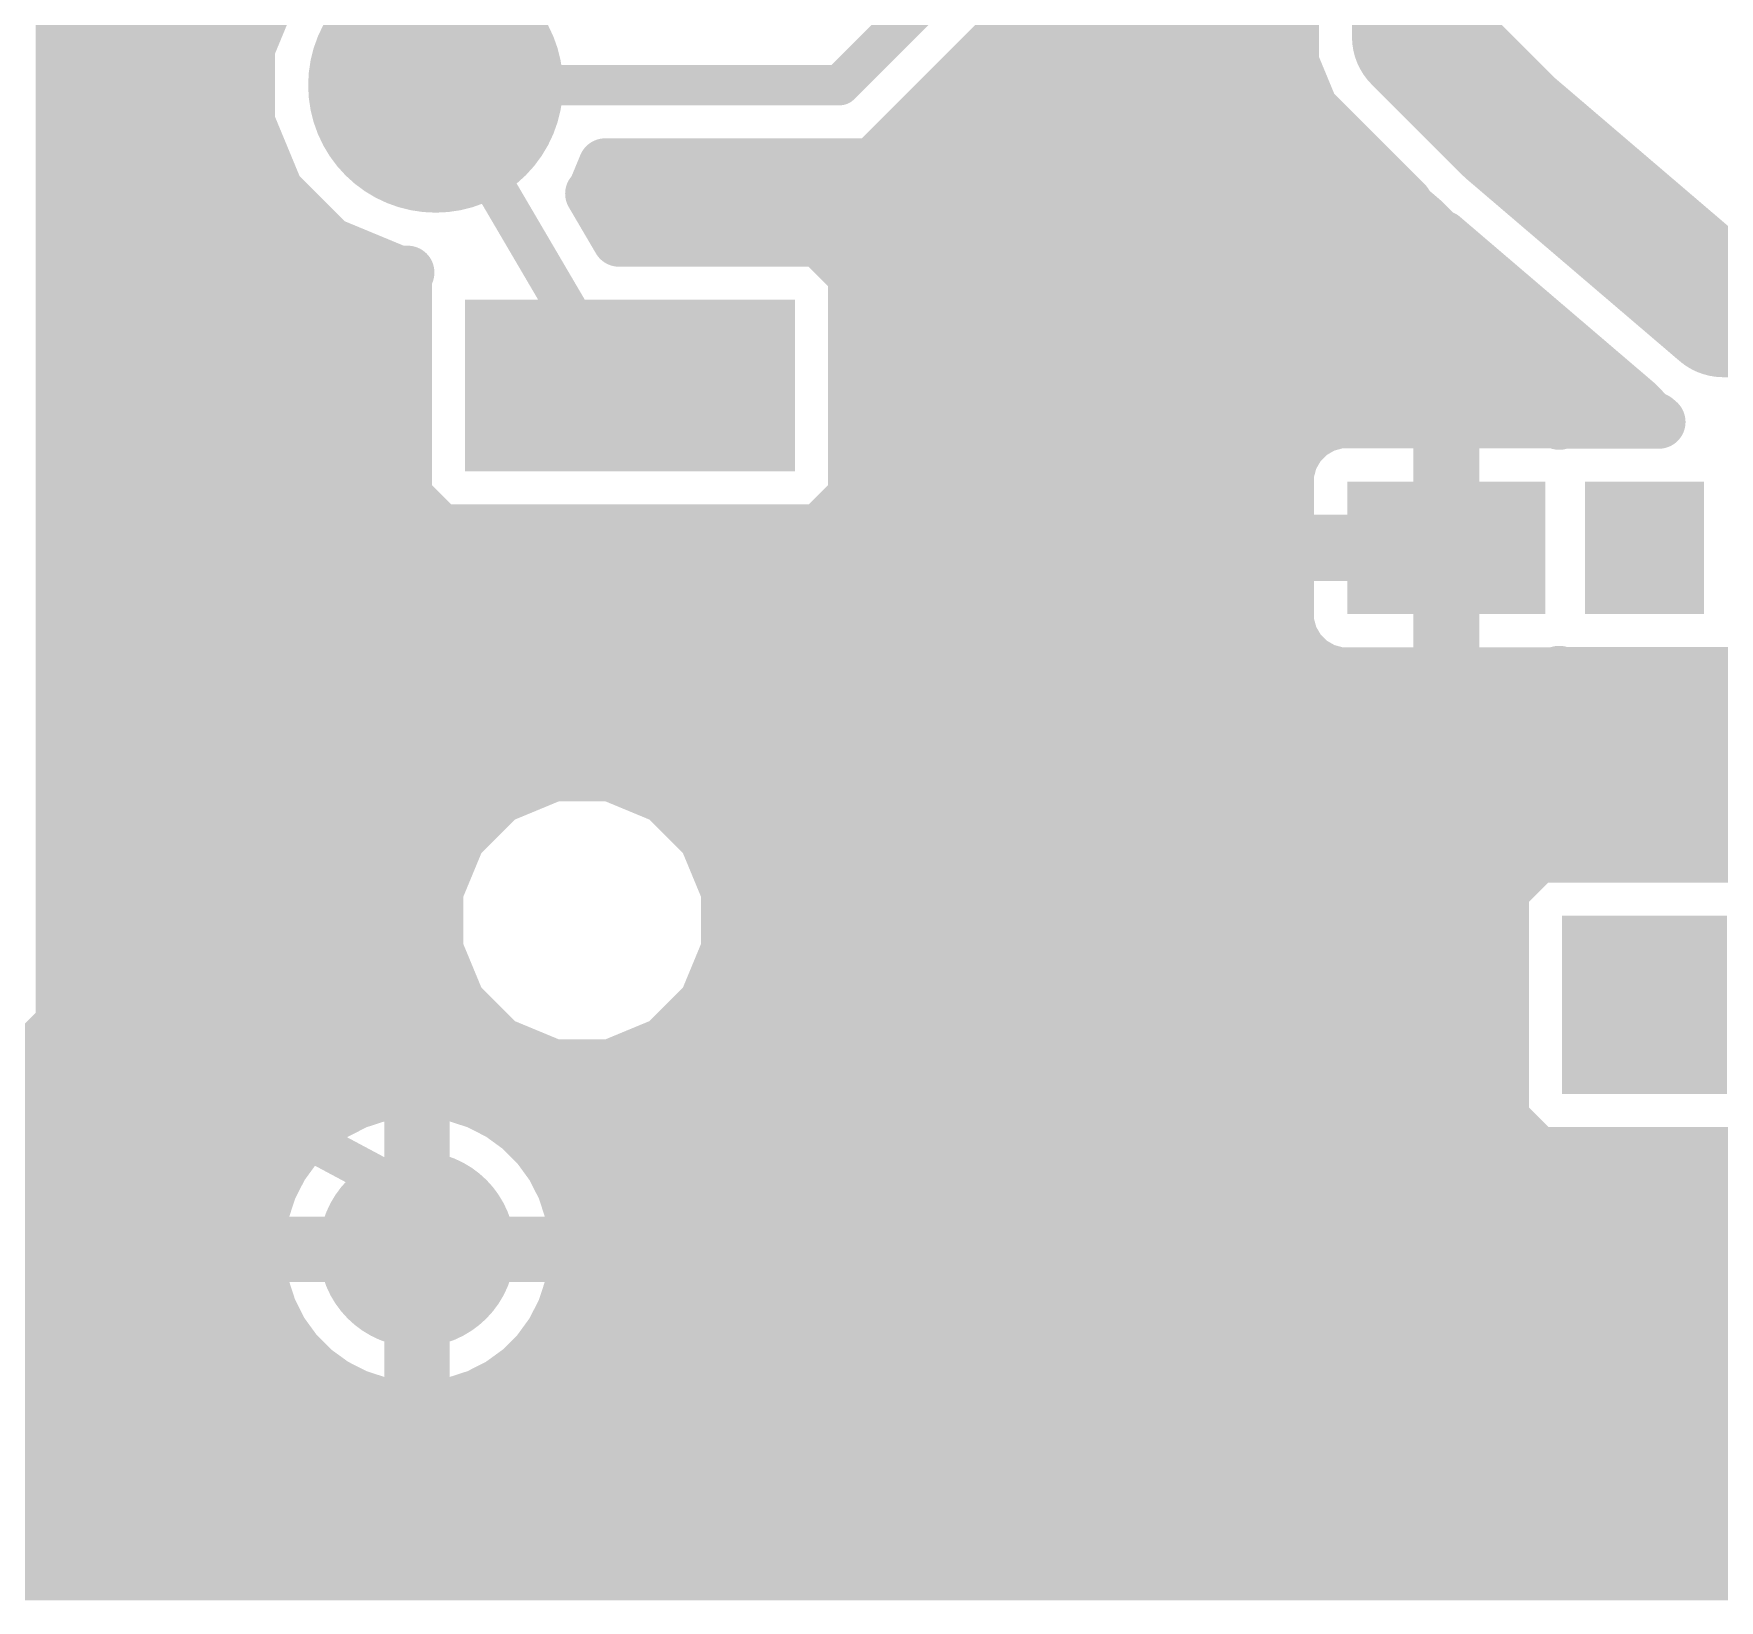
# Model space of a CAD drawing. Extents: x -40.6 to 40.6, y -25.6 to 25.6.
# Drawn here: x -33.72 to -20.96, y -25.57 to -13.71 of the extents above; entities that cross this region are included whole.
import ezdxf

# ---------------------------------------------------------------- set-up
doc = ezdxf.new("R2010")
doc.units = 0
for name, color, linetype in [('1', 22, 'CONTINUOUS'), ('17', 82, 'CONTINUOUS'), ('18', 82, 'CONTINUOUS')]:
    doc.layers.add(name, color=color, linetype=linetype)

# ---------------------------------------------------------------- blocks, each defined once
blk = doc.blocks.new('RECT')
blk.add_solid([(-0.5, -0.5), (0.5, -0.5), (-0.5, 0.5), (0.5, 0.5)])
blk = doc.blocks.new('ROUNDP')
at = {"const_width": 0.5}
blk.add_lwpolyline([(0, -0.25, 1), (0, 0.25, 1), (0, -0.25)], format="xyb", dxfattribs=at)
blk = doc.blocks.new('ROUNDV')
at = {"const_width": 0.5}
blk.add_lwpolyline([(0, -0.25, 1), (0, 0.25, 1), (0, -0.25)], format="xyb", dxfattribs=at)

msp = doc.modelspace()

# ---------------------------------------------------------------- linework, layer by layer
at = {"layer": '1'}
for points, const_width in [([(-33.5066, -21.2058), (-33.5066, 8.5122)], 0.4064), ([(-23.2316, -11.7094), (-23.2316, -13.732)], 1.016), ([(-24.1928, -11.5182), (-24.1928, -13.9232)], 0.4064), ([(-25.2316, -11.7094), (-27.6192, -14.097)], 0.3048), ([(-32.6246, -18.3864), (-32.6246, -12.9)], 0.3048), ([(-27.0136, -14.3478), (-25.5283, -12.8626)], 0.4064), ([(-31.8827, -13.2935), (-32.0986, -13.8149)], 0.4064), ([(-23.2316, -13.732), (-22.8633, -14.1003)], 1.016), ([(-33.5066, -13.8176), (-32.0986, -13.8176)], 0.4064), ([(-32.0986, -13.8149), (-32.0986, -14.3791)], 0.4064), ([(-26.4834, -13.8176), (-24.1928, -13.8176)], 0.4064), ([(-22.8633, -14.1003), (-22.5458, -14.4178)], 1.016), ([(-24.1928, -13.9232), (-24.0465, -14.2765)], 0.4064), ([(-20.928, -15.8), (-22.5458, -14.4178)], 1.016), ([(-33.5066, -14.224), (-32.0986, -14.224)], 0.4064), ([(-30.6802, -14.097), (-29.5402, -16.0394)], 0.3048), ([(-27.6192, -14.097), (-30.6802, -14.097)], 0.3048), ([(-26.8898, -14.224), (-24.0682, -14.224)], 0.4064), ([(-27.3684, -14.7026), (-27.0136, -14.3478)], 0.4064), ([(-24.0465, -14.2765), (-23.7761, -14.5469)], 0.4064), ([(-32.0986, -14.3791), (-31.8827, -14.9005)], 0.4064), ([(-23.7761, -14.5469), (-23.7761, -14.5469)], 0.4064), ([(-23.7761, -14.5469), (-23.6782, -14.6448)], 0.4064), ([(-33.5066, -14.6304), (-31.9945, -14.6304)], 0.4064), ([(-29.4777, -14.9005), (-29.3958, -14.7026)], 0.4064), ([(-29.3958, -14.7026), (-27.3684, -14.7026)], 0.4064), ([(-27.2962, -14.6304), (-23.6925, -14.6304)], 0.4064), ([(-23.6782, -14.6448), (-23.6782, -14.6448)], 0.4064), ([(-23.6782, -14.6448), (-23.3332, -14.9898)], 0.4064), ([(-31.8827, -14.9005), (-31.4837, -15.2995)], 0.4064), ([(-29.4958, -14.9186), (-29.4777, -14.9005)], 0.4064), ([(-29.2904, -15.2686), (-29.4958, -14.9186)], 0.4064), ([(-23.3332, -14.9898), (-23.3155, -15.0244)], 0.4064), ([(-33.5066, -15.0368), (-31.7463, -15.0368)], 0.4064), ([(-29.4264, -15.0368), (-23.301, -15.0368)], 0.4064), ([(-23.3155, -15.0244), (-23.1988, -15.1241)], 0.4064), ([(-23.1988, -15.1241), (-23.0903, -15.2327)], 0.4064), ([(-23.0903, -15.2327), (-23.0544, -15.2475)], 0.4064), ([(-23.0544, -15.2475), (-21.5851, -16.5028)], 0.4064), ([(-31.4837, -15.2995), (-30.9623, -15.5154)], 0.4064), ([(-27.7701, -15.2686), (-29.2904, -15.2686)], 0.4064), ([(-27.5046, -15.5341), (-27.7701, -15.2686)], 0.4064), ([(-33.5066, -15.4432), (-31.1366, -15.4432)], 0.4064), ([(-30.9623, -15.5154), (-30.8923, -15.5154)], 0.4064), ([(-30.8923, -15.5154), (-30.911, -15.5341)], 0.4064), ([(-27.5955, -15.4432), (-22.8254, -15.4432)], 0.4064), ([(-12, -15.9), (-20.928, -15.8)], 1.016), ([(-30.911, -15.5341), (-30.911, -17.2095)], 0.4064), ([(-27.5046, -17.2095), (-27.5046, -15.5341)], 0.4064), ([(-33.5066, -15.8496), (-30.911, -15.8496)], 0.4064), ([(-27.5046, -15.8496), (-22.3497, -15.8496)], 0.4064), ([(-29.5402, -16.0394), (-29.2078, -16.3718)], 0.3048), ([(-33.5066, -16.256), (-30.911, -16.256)], 0.4064), ([(-27.5046, -16.256), (-21.874, -16.256)], 0.4064), ([(-29.148, -16.3718), (-29.0576, -16.2814)], 0.3048), ([(-29.0576, -16.2814), (-29.0068, -16.2814)], 0.3048), ([(-28.956, -16.3576), (-29.0576, -16.4592)], 0.3048), ([(-29.0068, -16.2814), (-28.829, -16.4592)], 0.3048), ([(-29.2078, -16.3718), (-29.148, -16.3718)], 0.3048), ([(-29.1204, -16.4592), (-29.2078, -16.3718)], 0.3048), ([(-29.0576, -16.4592), (-29.1204, -16.4592)], 0.3048), ([(-28.829, -16.4592), (-29.0576, -16.4592)], 0.3048), ([(-21.5851, -16.5028), (-21.4816, -16.6087)], 0.4064), ([(-33.5066, -16.6624), (-30.911, -16.6624)], 0.4064), ([(-27.5046, -16.6624), (-23.9075, -16.6624)], 0.4064), ([(-23.8344, -16.6428), (-23.9507, -16.674)], 0.4064), ([(-23.071, -16.6428), (-23.8344, -16.6428)], 0.4064), ([(-23.071, -17.5532), (-23.071, -16.6428)], 0.4064), ([(-23.071, -16.6624), (-22.9774, -16.6624)], 0.4064), ([(-22.214, -16.6428), (-22.9774, -16.6428)], 0.4064), ([(-22.9774, -16.6428), (-22.9774, -17.5532)], 0.4064), ([(-22.1698, -16.6547), (-22.214, -16.6428)], 0.4064), ([(-22.1619, -16.6468), (-22.1698, -16.6547)], 0.4064), ([(-21.4166, -16.6468), (-22.1619, -16.6468)], 0.4064), ([(-21.4816, -16.6087), (-21.4408, -16.6262)], 0.4064), ([(-21.4408, -16.6262), (-21.4166, -16.6468)], 0.4064), ([(-24.0549, -16.7341), (-24.1401, -16.8193)], 0.4064), ([(-23.9507, -16.674), (-24.0549, -16.7341)], 0.4064), ([(-24.2002, -16.9235), (-24.2314, -17.0398)], 0.4064), ([(-24.1401, -16.8193), (-24.2002, -16.9235)], 0.4064), ([(-24.2314, -17.0398), (-24.2314, -17.5532)], 0.4064), ([(-33.5066, -17.0688), (-30.911, -17.0688)], 0.4064), ([(-27.5046, -17.0688), (-24.2314, -17.0688)], 0.4064), ([(-23.071, -17.0688), (-22.9774, -17.0688)], 0.4064), ([(-30.911, -17.2095), (-30.6455, -17.475)], 0.4064), ([(-27.7701, -17.475), (-27.5046, -17.2095)], 0.4064), ([(-33.5066, -17.4752), (-24.2314, -17.4752)], 0.4064), ([(-30.6455, -17.475), (-27.7701, -17.475)], 0.4064), ([(-24.2314, -17.5532), (-23.071, -17.5532)], 0.4064), ([(-23.071, -17.4752), (-22.9774, -17.4752)], 0.4064), ([(-22.9774, -17.5532), (-23.071, -17.5532)], 0.4064), ([(-23.071, -17.5532), (-23.071, -17.6468)], 0.4064), ([(-23.071, -17.6468), (-24.2314, -17.6468)], 0.4064), ([(-24.2314, -17.6468), (-24.2314, -18.1602)], 0.4064), ([(-23.071, -18.5572), (-23.071, -17.6468)], 0.4064), ([(-23.071, -17.6468), (-22.9774, -17.6468)], 0.4064), ([(-22.9774, -17.6468), (-22.9774, -18.5572)], 0.4064), ([(-33.5066, -17.8816), (-24.2314, -17.8816)], 0.4064), ([(-23.071, -17.8816), (-22.9774, -17.8816)], 0.4064), ([(-24.2314, -18.1602), (-24.2002, -18.2765)], 0.4064), ([(-33.5066, -18.288), (-24.1936, -18.288)], 0.4064), ([(-24.2002, -18.2765), (-24.1401, -18.3807)], 0.4064), ([(-23.071, -18.288), (-22.9774, -18.288)], 0.4064), ([(-32.3246, -21.7154), (-32.6246, -18.3864)], 0.3048), ([(-24.1401, -18.3807), (-24.0549, -18.4658)], 0.4064), ([(-24.0549, -18.4658), (-23.9507, -18.526)], 0.4064), ([(-23.9507, -18.526), (-23.8344, -18.5572)], 0.4064), ([(-23.8344, -18.5572), (-23.071, -18.5572)], 0.4064), ([(-22.9774, -18.5572), (-22.214, -18.5572)], 0.4064), ([(-22.214, -18.5572), (-22.1698, -18.5453)], 0.4064), ([(-22.1698, -18.5453), (-22.1619, -18.5532)], 0.4064), ([(-22.1619, -18.5532), (-13.0865, -18.5532)], 0.4064), ([(-33.5066, -18.6944), (-12.2685, -18.6944)], 0.4064), ([(-33.5066, -19.1008), (-12.1631, -19.1008)], 0.4064), ([(-29.7897, -19.3176), (-30.1952, -19.4856)], 0.4064), ([(-29.3509, -19.3176), (-29.7897, -19.3176)], 0.4064), ([(-28.9454, -19.4856), (-29.3509, -19.3176)], 0.4064), ([(-33.5066, -19.5072), (-30.2169, -19.5072)], 0.4064), ([(-30.1952, -19.4856), (-30.5055, -19.7959)], 0.4064), ([(-28.6351, -19.7959), (-28.9454, -19.4856)], 0.4064), ([(-28.9237, -19.5072), (-12.0578, -19.5072)], 0.4064), ([(-30.5055, -19.7959), (-30.6735, -20.2014)], 0.4064), ([(-28.4671, -20.2014), (-28.6351, -19.7959)], 0.4064), ([(-33.5066, -19.9136), (-30.5543, -19.9136)], 0.4064), ([(-28.5863, -19.9136), (-11.9524, -19.9136)], 0.4064), ([(-22.3369, -19.9318), (-22.6024, -20.1973)], 0.4064), ([(-20.7115, -19.9318), (-22.3369, -19.9318)], 0.4064), ([(-30.6735, -20.2014), (-30.6735, -20.6402)], 0.4064), ([(-28.4671, -20.6402), (-28.4671, -20.2014)], 0.4064), ([(-22.6024, -20.1973), (-22.6024, -21.9227)], 0.4064), ([(-33.5066, -20.32), (-30.6735, -20.32)], 0.4064), ([(-28.4671, -20.32), (-22.6024, -20.32)], 0.4064), ([(-33.5066, -20.7264), (-30.6378, -20.7264)], 0.4064), ([(-30.6735, -20.6402), (-30.5055, -21.0457)], 0.4064), ([(-28.6351, -21.0457), (-28.4671, -20.6402)], 0.4064), ([(-28.5028, -20.7264), (-22.6024, -20.7264)], 0.4064), ([(-33.5066, -21.1328), (-30.4185, -21.1328)], 0.4064), ([(-30.5055, -21.0457), (-30.1952, -21.356)], 0.4064), ([(-28.9454, -21.356), (-28.6351, -21.0457)], 0.4064), ([(-28.7221, -21.1328), (-22.6024, -21.1328)], 0.4064), ([(-33.8614, -21.5606), (-33.5066, -21.2058)], 0.4064), ([(-30.1952, -21.356), (-29.7897, -21.524)], 0.4064), ([(-29.3509, -21.524), (-28.9454, -21.356)], 0.4064), ([(-34.4207, -22.1199), (-33.8614, -21.5606)], 0.4064), ([(-33.8614, -21.5606), (-33.8614, -21.5606)], 0.4064), ([(-33.84, -21.5392), (-22.6024, -21.5392)], 0.4064), ([(-29.7897, -21.524), (-29.3509, -21.524)], 0.4064), ([(-30.8208, -22.5192), (-32.3246, -21.7154)], 0.3048), ([(-31.1017, -21.7406), (-31.2813, -21.799)], 0.4064), ([(-30.9152, -21.7111), (-31.1017, -21.7406)], 0.4064), ([(-30.8651, -21.7111), (-30.9152, -21.7111)], 0.4064), ([(-30.8651, -22.8665), (-30.8651, -21.7111)], 0.4064), ([(-30.7765, -21.7111), (-30.7765, -22.8665)], 0.4064), ([(-30.7264, -21.7111), (-30.7765, -21.7111)], 0.4064), ([(-30.5399, -21.7406), (-30.7264, -21.7111)], 0.4064), ([(-30.3603, -21.799), (-30.5399, -21.7406)], 0.4064), ([(-31.4496, -21.8847), (-31.6024, -21.9957)], 0.4064), ([(-31.2813, -21.799), (-31.4496, -21.8847)], 0.4064), ([(-30.192, -21.8847), (-30.3603, -21.799)], 0.4064), ([(-30.0392, -21.9957), (-30.192, -21.8847)], 0.4064), ([(-34.2464, -21.9456), (-31.5334, -21.9456)], 0.4064), ([(-31.6024, -21.9957), (-31.7359, -22.1292)], 0.4064), ([(-30.8651, -21.9456), (-30.7765, -21.9456)], 0.4064), ([(-30.1082, -21.9456), (-22.5795, -21.9456)], 0.4064), ([(-29.9057, -22.1292), (-30.0392, -21.9957)], 0.4064), ([(-22.6024, -21.9227), (-22.3369, -22.1882)], 0.4064), ([(-31.7359, -22.1292), (-31.8469, -22.282)], 0.4064), ([(-29.7947, -22.282), (-29.9057, -22.1292)], 0.4064), ([(-31.8469, -22.282), (-31.9326, -22.4503)], 0.4064), ([(-29.709, -22.4503), (-29.7947, -22.282)], 0.4064), ([(-22.3369, -22.1882), (-20.7115, -22.1882)], 0.4064), ([(-34.258, -22.352), (-31.8825, -22.352)], 0.4064), ([(-30.8651, -22.352), (-30.7765, -22.352)], 0.4064), ([(-29.7591, -22.352), (-11.3202, -22.352)], 0.4064), ([(-31.9326, -22.4503), (-31.991, -22.6299)], 0.4064), ([(-29.6506, -22.6299), (-29.709, -22.4503)], 0.4064), ([(-31.991, -22.6299), (-32.0205, -22.8164)], 0.4064), ([(-30.8208, -22.9108), (-30.8208, -22.5192)], 0.3048), ([(-29.6211, -22.8164), (-29.6506, -22.6299)], 0.4064), ([(-34.1251, -22.7584), (-32.0113, -22.7584)], 0.4064), ([(-30.8651, -22.7584), (-30.7765, -22.7584)], 0.4064), ([(-29.6303, -22.7584), (-11.2149, -22.7584)], 0.4064), ([(-32.0205, -22.8164), (-32.0205, -22.8665)], 0.4064), ([(-32.0205, -22.8665), (-30.8651, -22.8665)], 0.4064), ([(-30.7765, -22.8665), (-30.8651, -22.8665)], 0.4064), ([(-30.8651, -22.8665), (-30.8651, -22.9551)], 0.4064), ([(-30.7765, -22.9551), (-30.7765, -22.8665)], 0.4064), ([(-30.7765, -22.8665), (-29.6211, -22.8665)], 0.4064), ([(-29.6211, -22.8665), (-29.6211, -22.8164)], 0.4064), ([(-30.8651, -22.9551), (-32.0205, -22.9551)], 0.4064), ([(-32.0205, -22.9551), (-32.0205, -23.0052)], 0.4064), ([(-32.0205, -23.0052), (-31.991, -23.1917)], 0.4064), ([(-30.8651, -24.1105), (-30.8651, -22.9551)], 0.4064), ([(-30.8651, -22.9551), (-30.7765, -22.9551)], 0.4064), ([(-30.7765, -22.9551), (-30.7765, -24.1105)], 0.4064), ([(-29.6211, -22.9551), (-30.7765, -22.9551)], 0.4064), ([(-29.6506, -23.1917), (-29.6211, -23.0052)], 0.4064), ([(-29.6211, -23.0052), (-29.6211, -22.9551)], 0.4064), ([(-34.1318, -23.1648), (-31.9952, -23.1648)], 0.4064), ([(-30.8651, -23.1648), (-30.7765, -23.1648)], 0.4064), ([(-29.6464, -23.1648), (-11.1095, -23.1648)], 0.4064), ([(-31.991, -23.1917), (-31.9326, -23.3713)], 0.4064), ([(-29.709, -23.3713), (-29.6506, -23.1917)], 0.4064), ([(-31.9326, -23.3713), (-31.8469, -23.5396)], 0.4064), ([(-29.7947, -23.5396), (-29.709, -23.3713)], 0.4064), ([(-31.8469, -23.5396), (-31.7359, -23.6924)], 0.4064), ([(-29.9057, -23.6924), (-29.7947, -23.5396)], 0.4064), ([(-34.3001, -23.5712), (-31.8239, -23.5712)], 0.4064), ([(-31.7359, -23.6924), (-31.6024, -23.8259)], 0.4064), ([(-30.8651, -23.5712), (-30.7765, -23.5712)], 0.4064), ([(-30.0392, -23.8259), (-29.9057, -23.6924)], 0.4064), ([(-29.8177, -23.5712), (-11.0041, -23.5712)], 0.4064), ([(-31.6024, -23.8259), (-31.4496, -23.9369)], 0.4064), ([(-31.4496, -23.9369), (-31.2813, -24.0226)], 0.4064), ([(-30.3603, -24.0226), (-30.192, -23.9369)], 0.4064), ([(-30.192, -23.9369), (-30.0392, -23.8259)], 0.4064), ([(-34.7718, -23.9776), (-31.3696, -23.9776)], 0.4064), ([(-31.2813, -24.0226), (-31.1017, -24.081)], 0.4064), ([(-30.8651, -23.9776), (-30.7765, -23.9776)], 0.4064), ([(-30.5399, -24.081), (-30.3603, -24.0226)], 0.4064), ([(-30.272, -23.9776), (-10.8988, -23.9776)], 0.4064), ([(-31.1017, -24.081), (-30.9152, -24.1105)], 0.4064), ([(-30.9152, -24.1105), (-30.8651, -24.1105)], 0.4064), ([(-30.7765, -24.1105), (-30.7264, -24.1105)], 0.4064), ([(-30.7264, -24.1105), (-30.5399, -24.081)], 0.4064), ([(-39.4788, -24.384), (-10.7934, -24.384)], 0.4064), ([(-39.126, -24.7904), (-10.4689, -24.7904)], 0.4064), ([(-38.8985, -25.1968), (38.9094, -25.1968)], 0.4064), ([(38.5318, -25.3659), (-38.3311, -25.3659)], 0.4064)]:
    msp.add_lwpolyline(points, dxfattribs=dict(at, const_width=const_width))
for points, const_width in [([(-23.052, -13.5524, 1), (-23.4112, -13.9116)], 0.508), ([(-23.4856, -13.732, 1), (-22.9776, -13.732)], 0.508), ([(-33.5066, -13.716, 1), (-33.5066, -13.9192)], 0.2032), ([(-31.997, -13.8149, 1), (-32.2002, -13.8149)], 0.2032), ([(-32.0986, -13.9192, 1), (-32.0986, -13.716)], 0.2032), ([(-26.4834, -13.716, 1), (-26.4834, -13.9192)], 0.2032), ([(-24.1928, -13.9192, 1), (-24.1928, -13.716)], 0.2032), ([(-22.6837, -13.9207, 1), (-23.0429, -14.2799)], 0.508), ([(-32.1925, -13.776, 1), (-32.0047, -13.8537)], 0.2032), ([(-24.0989, -13.8843, 1), (-24.2867, -13.9621)], 0.2032), ([(-23.0429, -14.2799, 1), (-22.6837, -13.9207)], 0.508), ([(-24.2944, -13.9232, 1), (-24.0912, -13.9232)], 0.2032), ([(-22.3808, -14.2247, 1), (-22.7108, -14.6109)], 0.508), ([(-33.5066, -14.1224, 1), (-33.5066, -14.3256)], 0.2032), ([(-32.0986, -14.3256, 1), (-32.0986, -14.1224)], 0.2032), ([(-30.6145, -14.0584, 1), (-30.7459, -14.1356)], 0.1524), ([(-30.6802, -14.0208, 1), (-30.6802, -14.1732)], 0.1524), ([(-27.6731, -14.0431, 1), (-27.5653, -14.1509)], 0.1524), ([(-27.6192, -14.1732, 1), (-27.6192, -14.0208)], 0.1524), ([(-26.8898, -14.1224, 1), (-26.8898, -14.3256)], 0.2032), ([(-24.0682, -14.3256, 1), (-24.0682, -14.1224)], 0.2032), ([(-22.7254, -14.5974, 1), (-22.3662, -14.2382)], 0.508), ([(-26.9418, -14.4197, 1), (-27.0854, -14.276)], 0.2032), ([(-23.9746, -14.2046, 1), (-24.1183, -14.3483)], 0.2032), ([(-24.1403, -14.3154, 1), (-23.9526, -14.2376)], 0.2032), ([(-32.0047, -14.3403, 1), (-32.1925, -14.418)], 0.2032), ([(-32.2002, -14.3791, 1), (-31.997, -14.3791)], 0.2032), ([(-27.0854, -14.276, 1), (-26.9418, -14.4197)], 0.2032), ([(-23.7042, -14.475, 1), (-23.8479, -14.6187)], 0.2032), ([(-23.7761, -14.4453, 1), (-23.7761, -14.6485)], 0.2032), ([(-23.8479, -14.6187, 1), (-23.7042, -14.475)], 0.2032), ([(-23.7761, -14.6485, 1), (-23.7761, -14.4453)], 0.2032), ([(-33.5066, -14.5288, 1), (-33.5066, -14.732)], 0.2032), ([(-31.9945, -14.732, 1), (-31.9945, -14.5288)], 0.2032), ([(-29.3958, -14.601, 1), (-29.3958, -14.8042)], 0.2032), ([(-29.3019, -14.7415, 1), (-29.4896, -14.6637)], 0.2032), ([(-27.4402, -14.6308, 1), (-27.2965, -14.7744)], 0.2032), ([(-27.2962, -14.5288, 1), (-27.2962, -14.732)], 0.2032), ([(-27.3684, -14.8042, 1), (-27.3684, -14.601)], 0.2032), ([(-23.6063, -14.5729, 1), (-23.75, -14.7166)], 0.2032), ([(-23.5766, -14.6448, 1), (-23.7798, -14.6448)], 0.2032), ([(-23.7798, -14.6448, 1), (-23.5766, -14.6448)], 0.2032), ([(-23.75, -14.7166, 1), (-23.6063, -14.5729)], 0.2032), ([(-23.6925, -14.732, 1), (-23.6925, -14.5288)], 0.2032), ([(-31.8108, -14.8286, 1), (-31.9545, -14.9723)], 0.2032), ([(-31.9765, -14.9393, 1), (-31.7888, -14.8616)], 0.2032), ([(-29.4082, -14.8671, 1), (-29.5835, -14.97)], 0.2032), ([(-29.5677, -14.8467, 1), (-29.424, -14.9904)], 0.2032), ([(-29.5716, -14.8616, 1), (-29.3839, -14.9393)], 0.2032), ([(-29.4059, -14.9723, 1), (-29.5496, -14.8286)], 0.2032), ([(-23.2426, -14.9437, 1), (-23.4237, -15.0359)], 0.2032), ([(-33.5066, -14.9352, 1), (-33.5066, -15.1384)], 0.2032), ([(-31.7463, -15.1384, 1), (-31.7463, -14.9352)], 0.2032), ([(-29.4264, -14.9352, 1), (-29.4264, -15.1384)], 0.2032), ([(-23.2495, -14.9472, 1), (-23.3815, -15.1016)], 0.2032), ([(-23.4061, -15.0705, 1), (-23.225, -14.9783)], 0.2032), ([(-23.405, -15.0616, 1), (-23.2613, -14.9179)], 0.2032), ([(-23.301, -15.1384, 1), (-23.301, -14.9352)], 0.2032), ([(-23.127, -15.0523, 1), (-23.2707, -15.196)], 0.2032), ([(-23.2648, -15.2014, 1), (-23.1328, -15.0469)], 0.2032), ([(-23.0514, -15.1388, 1), (-23.1292, -15.3265)], 0.2032), ([(-23.1621, -15.3045, 1), (-23.0184, -15.1608)], 0.2032), ([(-22.9884, -15.1703, 1), (-23.1204, -15.3248)], 0.2032), ([(-23.0932, -15.3414, 1), (-23.0155, -15.1537)], 0.2032), ([(-31.4448, -15.2056, 1), (-31.5225, -15.3933)], 0.2032), ([(-31.5555, -15.3713, 1), (-31.4118, -15.2276)], 0.2032), ([(-29.2904, -15.167, 1), (-29.2904, -15.3702)], 0.2032), ([(-29.378, -15.32, 1), (-29.2028, -15.2172)], 0.2032), ([(-27.6982, -15.1968, 1), (-27.8419, -15.3404)], 0.2032), ([(-27.7701, -15.3702, 1), (-27.7701, -15.167)], 0.2032), ([(-33.5066, -15.3416, 1), (-33.5066, -15.5448)], 0.2032), ([(-31.1366, -15.5448, 1), (-31.1366, -15.3416)], 0.2032), ([(-30.9623, -15.4138, 1), (-30.9623, -15.617)], 0.2032), ([(-30.8205, -15.5872, 1), (-30.9641, -15.4435)], 0.2032), ([(-30.8923, -15.617, 1), (-30.8923, -15.4138)], 0.2032), ([(-27.5955, -15.3416, 1), (-27.5955, -15.5448)], 0.2032), ([(-22.8254, -15.5448, 1), (-22.8254, -15.3416)], 0.2032), ([(-20.9252, -15.546, 1), (-20.9308, -16.054)], 0.508), ([(-30.8094, -15.5341, 1), (-31.0126, -15.5341)], 0.2032), ([(-30.9828, -15.4622, 1), (-30.8392, -15.6059)], 0.2032), ([(-31.0012, -15.6093, 1), (-30.9235, -15.4215)], 0.2032), ([(-27.403, -15.5341, 1), (-27.6062, -15.5341)], 0.2032), ([(-27.5764, -15.6059, 1), (-27.4328, -15.4622)], 0.2032), ([(-21.093, -15.9931, 1), (-20.763, -15.6069)], 0.508), ([(-33.5066, -15.748, 1), (-33.5066, -15.9512)], 0.2032), ([(-30.911, -15.9512, 1), (-30.911, -15.748)], 0.2032), ([(-27.5046, -15.748, 1), (-27.5046, -15.9512)], 0.2032), ([(-22.3497, -15.9512, 1), (-22.3497, -15.748)], 0.2032), ([(-29.4863, -15.9855, 1), (-29.5941, -16.0933)], 0.1524), ([(-29.6059, -16.078, 1), (-29.4745, -16.0008)], 0.1524), ([(-33.5066, -16.1544, 1), (-33.5066, -16.3576)], 0.2032), ([(-30.911, -16.3576, 1), (-30.911, -16.1544)], 0.2032), ([(-27.5046, -16.1544, 1), (-27.5046, -16.3576)], 0.2032), ([(-21.874, -16.3576, 1), (-21.874, -16.1544)], 0.2032), ([(-29.0576, -16.2052, 1), (-29.0576, -16.3576)], 0.1524), ([(-29.0037, -16.3353, 1), (-29.1115, -16.2275)], 0.1524), ([(-28.9529, -16.2275, 1), (-29.0607, -16.3353)], 0.1524), ([(-28.9021, -16.4115, 1), (-29.0099, -16.3037)], 0.1524), ([(-29.0068, -16.3576, 1), (-29.0068, -16.2052)], 0.1524), ([(-29.2078, -16.2956, 1), (-29.2078, -16.448)], 0.1524), ([(-29.1539, -16.3179, 1), (-29.2617, -16.4257)], 0.1524), ([(-29.2617, -16.4257, 1), (-29.1539, -16.3179)], 0.1524), ([(-29.2019, -16.3179, 1), (-29.0941, -16.4257)], 0.1524), ([(-29.1204, -16.383, 1), (-29.1204, -16.5354)], 0.1524), ([(-29.1743, -16.5131, 1), (-29.0665, -16.4053)], 0.1524), ([(-29.148, -16.448, 1), (-29.148, -16.2956)], 0.1524), ([(-29.0576, -16.383, 1), (-29.0576, -16.5354)], 0.1524), ([(-29.1115, -16.4053, 1), (-29.0037, -16.5131)], 0.1524), ([(-29.0576, -16.5354, 1), (-29.0576, -16.383)], 0.1524), ([(-28.8829, -16.5131, 1), (-28.7751, -16.4053)], 0.1524), ([(-28.829, -16.5354, 1), (-28.829, -16.383)], 0.1524), ([(-21.5125, -16.4318, 1), (-21.6578, -16.5739)], 0.2032), ([(-21.6511, -16.5801, 1), (-21.5191, -16.4256)], 0.2032), ([(-33.5066, -16.5608, 1), (-33.5066, -16.764)], 0.2032), ([(-30.911, -16.764, 1), (-30.911, -16.5608)], 0.2032), ([(-27.5046, -16.5608, 1), (-27.5046, -16.764)], 0.2032), ([(-23.8344, -16.5412, 1), (-23.8344, -16.7444)], 0.2032), ([(-23.9075, -16.764, 1), (-23.9075, -16.5608)], 0.2032), ([(-23.8081, -16.7409, 1), (-23.8607, -16.5447)], 0.2032), ([(-22.9694, -16.6428, 1), (-23.1726, -16.6428)], 0.2032), ([(-23.071, -16.5608, 1), (-23.071, -16.764)], 0.2032), ([(-22.9774, -16.5412, 1), (-22.9774, -16.7444)], 0.2032), ([(-22.8758, -16.6428, 1), (-23.079, -16.6428)], 0.2032), ([(-23.071, -16.7444, 1), (-23.071, -16.5412)], 0.2032), ([(-22.9774, -16.764, 1), (-22.9774, -16.5608)], 0.2032), ([(-22.1877, -16.5447, 1), (-22.2403, -16.7409)], 0.2032), ([(-22.1619, -16.5452, 1), (-22.1619, -16.7484)], 0.2032), ([(-22.0901, -16.7186, 1), (-22.2338, -16.575)], 0.2032), ([(-22.214, -16.7444, 1), (-22.214, -16.5412)], 0.2032), ([(-22.1961, -16.7528, 1), (-22.1435, -16.5565)], 0.2032), ([(-21.4416, -16.5153, 1), (-21.5215, -16.7021)], 0.2032), ([(-21.5542, -16.6797, 1), (-21.4089, -16.5377)], 0.2032), ([(-21.3747, -16.5489, 1), (-21.5068, -16.7034)], 0.2032), ([(-21.4826, -16.724, 1), (-21.3506, -16.5696)], 0.2032), ([(-21.4807, -16.7196, 1), (-21.4008, -16.5327)], 0.2032), ([(-21.4166, -16.7484, 1), (-21.4166, -16.5452)], 0.2032), ([(-24.1057, -16.6462, 1), (-24.0041, -16.8221)], 0.2032), ([(-23.9831, -16.806, 1), (-24.1268, -16.6623)], 0.2032), ([(-23.977, -16.5758, 1), (-23.9244, -16.7721)], 0.2032), ([(-23.8999, -16.7619, 1), (-24.0015, -16.586)], 0.2032), ([(-22.2416, -16.5828, 1), (-22.0979, -16.7265)], 0.2032), ([(-24.1021, -16.9498, 1), (-24.2984, -16.8972)], 0.2032), ([(-24.2119, -16.7474, 1), (-24.0682, -16.8911)], 0.2032), ([(-24.0521, -16.8701, 1), (-24.228, -16.7685)], 0.2032), ([(-24.1298, -17.0398, 1), (-24.333, -17.0398)], 0.2032), ([(-24.2882, -16.8727, 1), (-24.1123, -16.9743)], 0.2032), ([(-33.5066, -16.9672, 1), (-33.5066, -17.1704)], 0.2032), ([(-30.911, -17.1704, 1), (-30.911, -16.9672)], 0.2032), ([(-27.5046, -16.9672, 1), (-27.5046, -17.1704)], 0.2032), ([(-24.3295, -17.0135, 1), (-24.1333, -17.0661)], 0.2032), ([(-24.2314, -17.1704, 1), (-24.2314, -16.9672)], 0.2032), ([(-23.071, -16.9672, 1), (-23.071, -17.1704)], 0.2032), ([(-22.9774, -17.1704, 1), (-22.9774, -16.9672)], 0.2032), ([(-30.8392, -17.1377, 1), (-30.9828, -17.2814)], 0.2032), ([(-27.4328, -17.2814, 1), (-27.5764, -17.1377)], 0.2032), ([(-31.0126, -17.2095, 1), (-30.8094, -17.2095)], 0.2032), ([(-27.6062, -17.2095, 1), (-27.403, -17.2095)], 0.2032), ([(-33.5066, -17.3736, 1), (-33.5066, -17.5768)], 0.2032), ([(-30.6455, -17.3734, 1), (-30.6455, -17.5766)], 0.2032), ([(-30.7174, -17.5468, 1), (-30.5737, -17.4032)], 0.2032), ([(-27.8419, -17.4032, 1), (-27.6982, -17.5468)], 0.2032), ([(-27.7701, -17.5766, 1), (-27.7701, -17.3734)], 0.2032), ([(-24.2314, -17.4516, 1), (-24.2314, -17.6548)], 0.2032), ([(-24.2314, -17.5768, 1), (-24.2314, -17.3736)], 0.2032), ([(-23.071, -17.3736, 1), (-23.071, -17.5768)], 0.2032), ([(-23.071, -17.4516, 1), (-23.071, -17.6548)], 0.2032), ([(-22.9694, -17.5532, 1), (-23.1726, -17.5532)], 0.2032), ([(-23.071, -17.6548, 1), (-23.071, -17.4516)], 0.2032), ([(-22.9774, -17.5768, 1), (-22.9774, -17.3736)], 0.2032), ([(-22.9774, -17.6548, 1), (-22.9774, -17.4516)], 0.2032), ([(-24.2314, -17.5452, 1), (-24.2314, -17.7484)], 0.2032), ([(-24.1298, -17.6468, 1), (-24.333, -17.6468)], 0.2032), ([(-24.333, -17.5532, 1), (-24.1298, -17.5532)], 0.2032), ([(-22.9694, -17.6468, 1), (-23.1726, -17.6468)], 0.2032), ([(-23.071, -17.5452, 1), (-23.071, -17.7484)], 0.2032), ([(-23.1726, -17.5532, 1), (-22.9694, -17.5532)], 0.2032), ([(-22.8758, -17.6468, 1), (-23.079, -17.6468)], 0.2032), ([(-23.079, -17.5532, 1), (-22.8758, -17.5532)], 0.2032), ([(-23.071, -17.7484, 1), (-23.071, -17.5452)], 0.2032), ([(-22.9774, -17.7484, 1), (-22.9774, -17.5452)], 0.2032), ([(-23.1726, -17.6468, 1), (-22.9694, -17.6468)], 0.2032), ([(-33.5066, -17.78, 1), (-33.5066, -17.9832)], 0.2032), ([(-24.2314, -17.9832, 1), (-24.2314, -17.78)], 0.2032), ([(-23.071, -17.78, 1), (-23.071, -17.9832)], 0.2032), ([(-22.9774, -17.9832, 1), (-22.9774, -17.78)], 0.2032), ([(-24.1333, -18.1339, 1), (-24.3295, -18.1865)], 0.2032), ([(-33.5066, -18.1864, 1), (-33.5066, -18.3896)], 0.2032), ([(-24.333, -18.1602, 1), (-24.1298, -18.1602)], 0.2032), ([(-24.1123, -18.2257, 1), (-24.2882, -18.3273)], 0.2032), ([(-24.1936, -18.3896, 1), (-24.1936, -18.1864)], 0.2032), ([(-23.071, -18.1864, 1), (-23.071, -18.3896)], 0.2032), ([(-22.9774, -18.3896, 1), (-22.9774, -18.1864)], 0.2032), ([(-32.5487, -18.3796, 1), (-32.7005, -18.3932)], 0.1524), ([(-24.2984, -18.3028, 1), (-24.1021, -18.2502)], 0.2032), ([(-24.0682, -18.3089, 1), (-24.2119, -18.4526)], 0.2032), ([(-24.228, -18.4315, 1), (-24.0521, -18.3299)], 0.2032), ([(-32.7008, -18.3864, 1), (-32.5484, -18.3864)], 0.1524), ([(-24.0041, -18.3779, 1), (-24.1057, -18.5538)], 0.2032), ([(-24.1268, -18.5377, 1), (-23.9831, -18.394)], 0.2032), ([(-23.9244, -18.4279, 1), (-23.977, -18.6242)], 0.2032), ([(-24.0015, -18.614, 1), (-23.8999, -18.4381)], 0.2032), ([(-23.8344, -18.4556, 1), (-23.8344, -18.6588)], 0.2032), ([(-23.8607, -18.6553, 1), (-23.8081, -18.4591)], 0.2032), ([(-22.9774, -18.4556, 1), (-22.9774, -18.6588)], 0.2032), ([(-23.071, -18.6588, 1), (-23.071, -18.4556)], 0.2032), ([(-22.2403, -18.4591, 1), (-22.1877, -18.6553)], 0.2032), ([(-22.0979, -18.4735, 1), (-22.2416, -18.6172)], 0.2032), ([(-22.1619, -18.4516, 1), (-22.1619, -18.6548)], 0.2032), ([(-22.2338, -18.625, 1), (-22.0901, -18.4814)], 0.2032), ([(-22.214, -18.6588, 1), (-22.214, -18.4556)], 0.2032), ([(-22.1435, -18.6435, 1), (-22.1961, -18.4472)], 0.2032), ([(-33.5066, -18.5928, 1), (-33.5066, -18.796)], 0.2032), ([(-23.1726, -18.5572, 1), (-22.9694, -18.5572)], 0.2032), ([(-23.079, -18.5572, 1), (-22.8758, -18.5572)], 0.2032), ([(-33.5066, -18.9992, 1), (-33.5066, -19.2024)], 0.2032), ([(-29.7897, -19.216, 1), (-29.7897, -19.4192)], 0.2032), ([(-29.7509, -19.4115, 1), (-29.8286, -19.2237)], 0.2032), ([(-29.312, -19.2237, 1), (-29.3897, -19.4115)], 0.2032), ([(-29.3509, -19.4192, 1), (-29.3509, -19.216)], 0.2032), ([(-33.5066, -19.4056, 1), (-33.5066, -19.6088)], 0.2032), ([(-30.2341, -19.3917, 1), (-30.1563, -19.5794)], 0.2032), ([(-30.1234, -19.5574, 1), (-30.2671, -19.4137)], 0.2032), ([(-30.2169, -19.6088, 1), (-30.2169, -19.4056)], 0.2032), ([(-28.8735, -19.4137, 1), (-29.0172, -19.5574)], 0.2032), ([(-28.9237, -19.4056, 1), (-28.9237, -19.6088)], 0.2032), ([(-28.9843, -19.5794, 1), (-28.9065, -19.3917)], 0.2032), ([(-30.5774, -19.724, 1), (-30.4337, -19.8677)], 0.2032), ([(-30.4117, -19.8348, 1), (-30.5994, -19.757)], 0.2032), ([(-28.5412, -19.757, 1), (-28.7289, -19.8348)], 0.2032), ([(-28.7069, -19.8677, 1), (-28.5632, -19.724)], 0.2032), ([(-33.5066, -19.812, 1), (-33.5066, -20.0152)], 0.2032), ([(-30.5543, -20.0152, 1), (-30.5543, -19.812)], 0.2032), ([(-28.5863, -19.812, 1), (-28.5863, -20.0152)], 0.2032), ([(-22.3369, -19.8302, 1), (-22.3369, -20.0334)], 0.2032), ([(-22.2651, -20.0036, 1), (-22.4088, -19.86)], 0.2032), ([(-30.5719, -20.2014, 1), (-30.7751, -20.2014)], 0.2032), ([(-28.3655, -20.2014, 1), (-28.5687, -20.2014)], 0.2032), ([(-22.5008, -20.1973, 1), (-22.704, -20.1973)], 0.2032), ([(-22.6742, -20.1254, 1), (-22.5306, -20.2691)], 0.2032), ([(-33.5066, -20.2184, 1), (-33.5066, -20.4216)], 0.2032), ([(-30.7674, -20.1625, 1), (-30.5796, -20.2402)], 0.2032), ([(-30.6735, -20.4216, 1), (-30.6735, -20.2184)], 0.2032), ([(-28.4671, -20.2184, 1), (-28.4671, -20.4216)], 0.2032), ([(-28.561, -20.2402, 1), (-28.3732, -20.1625)], 0.2032), ([(-22.6024, -20.4216, 1), (-22.6024, -20.2184)], 0.2032), ([(-33.5066, -20.6248, 1), (-33.5066, -20.828)], 0.2032), ([(-30.5796, -20.6014, 1), (-30.7674, -20.6791)], 0.2032), ([(-30.7751, -20.6402, 1), (-30.5719, -20.6402)], 0.2032), ([(-30.6378, -20.828, 1), (-30.6378, -20.6248)], 0.2032), ([(-28.5028, -20.6248, 1), (-28.5028, -20.828)], 0.2032), ([(-28.5687, -20.6402, 1), (-28.3655, -20.6402)], 0.2032), ([(-28.3732, -20.6791, 1), (-28.561, -20.6014)], 0.2032), ([(-22.6024, -20.828, 1), (-22.6024, -20.6248)], 0.2032), ([(-33.5066, -21.0312, 1), (-33.5066, -21.2344)], 0.2032), ([(-30.4337, -20.9739, 1), (-30.5774, -21.1176)], 0.2032), ([(-30.5994, -21.0846, 1), (-30.4117, -21.0068)], 0.2032), ([(-30.4185, -21.2344, 1), (-30.4185, -21.0312)], 0.2032), ([(-28.7221, -21.0312, 1), (-28.7221, -21.2344)], 0.2032), ([(-28.7289, -21.0068, 1), (-28.5412, -21.0846)], 0.2032), ([(-28.5632, -21.1176, 1), (-28.7069, -20.9739)], 0.2032), ([(-22.6024, -21.2344, 1), (-22.6024, -21.0312)], 0.2032), ([(-33.4348, -21.2777, 1), (-33.5784, -21.134)], 0.2032), ([(-33.6082, -21.2058, 1), (-33.405, -21.2058)], 0.2032), ([(-30.1563, -21.2622, 1), (-30.2341, -21.4499)], 0.2032), ([(-30.2671, -21.4279, 1), (-30.1234, -21.2842)], 0.2032), ([(-29.0172, -21.2842, 1), (-28.8735, -21.4279)], 0.2032), ([(-28.9065, -21.4499, 1), (-28.9843, -21.2622)], 0.2032), ([(-33.9332, -21.4888, 1), (-33.7895, -21.6324)], 0.2032), ([(-33.7895, -21.6324, 1), (-33.9332, -21.4888)], 0.2032), ([(-33.8614, -21.6622, 1), (-33.8614, -21.459)], 0.2032), ([(-29.7897, -21.4224, 1), (-29.7897, -21.6256)], 0.2032), ([(-29.8286, -21.6179, 1), (-29.7509, -21.4301)], 0.2032), ([(-29.3897, -21.4301, 1), (-29.312, -21.6179)], 0.2032), ([(-29.3509, -21.6256, 1), (-29.3509, -21.4224)], 0.2032), ([(-22.6024, -21.6408, 1), (-22.6024, -21.4376)], 0.2032), ([(-32.2887, -21.6482, 1), (-32.3605, -21.7826)], 0.1524), ([(-31.1176, -21.6403, 1), (-31.0858, -21.841)], 0.2032), ([(-31.0703, -21.8373, 1), (-31.1331, -21.644)], 0.2032), ([(-30.9152, -21.6095, 1), (-30.9152, -21.8127)], 0.2032), ([(-30.7635, -21.7111, 1), (-30.9667, -21.7111)], 0.2032), ([(-30.8993, -21.8114, 1), (-30.9311, -21.6108)], 0.2032), ([(-30.6749, -21.7111, 1), (-30.8781, -21.7111)], 0.2032), ([(-30.7765, -21.6095, 1), (-30.7765, -21.8127)], 0.2032), ([(-30.8651, -21.8127, 1), (-30.8651, -21.6095)], 0.2032), ([(-30.7105, -21.6108, 1), (-30.7423, -21.8114)], 0.2032), ([(-30.7264, -21.8127, 1), (-30.7264, -21.6095)], 0.2032), ([(-30.5085, -21.644, 1), (-30.5713, -21.8373)], 0.2032), ([(-30.5558, -21.841, 1), (-30.524, -21.6403)], 0.2032), ([(-32.4005, -21.7222, 1), (-32.2487, -21.7086)], 0.1524), ([(-31.4957, -21.7942, 1), (-31.4035, -21.9753)], 0.2032), ([(-31.3899, -21.9669, 1), (-31.5093, -21.8025)], 0.2032), ([(-31.3127, -21.7024, 1), (-31.2499, -21.8956)], 0.2032), ([(-31.2352, -21.8895, 1), (-31.3275, -21.7085)], 0.2032), ([(-30.3141, -21.7085, 1), (-30.4064, -21.8895)], 0.2032), ([(-30.3917, -21.8956, 1), (-30.3289, -21.7024)], 0.2032), ([(-30.1323, -21.8025, 1), (-30.2517, -21.9669)], 0.2032), ([(-30.2381, -21.9753, 1), (-30.1459, -21.7942)], 0.2032), ([(-31.6621, -21.9135, 1), (-31.5426, -22.0779)], 0.2032), ([(-31.5305, -22.0676, 1), (-31.6742, -21.9239)], 0.2032), ([(-31.5334, -22.0472, 1), (-31.5334, -21.844)], 0.2032), ([(-30.8651, -21.844, 1), (-30.8651, -22.0472)], 0.2032), ([(-30.7765, -22.0472, 1), (-30.7765, -21.844)], 0.2032), ([(-30.1082, -21.844, 1), (-30.1082, -22.0472)], 0.2032), ([(-29.9674, -21.9239, 1), (-30.1111, -22.0676)], 0.2032), ([(-30.099, -22.0779, 1), (-29.9795, -21.9135)], 0.2032), ([(-22.5306, -21.8509, 1), (-22.6742, -21.9946)], 0.2032), ([(-22.704, -21.9227, 1), (-22.5008, -21.9227)], 0.2032), ([(-22.5795, -22.0472, 1), (-22.5795, -21.844)], 0.2032), ([(-31.8077, -22.0574, 1), (-31.664, -22.2011)], 0.2032), ([(-31.6537, -22.189, 1), (-31.8181, -22.0695)], 0.2032), ([(-29.8235, -22.0695, 1), (-29.9879, -22.189)], 0.2032), ([(-29.9776, -22.2011, 1), (-29.8339, -22.0574)], 0.2032), ([(-31.7563, -22.3281, 1), (-31.9374, -22.2359)], 0.2032), ([(-29.7042, -22.2359, 1), (-29.8853, -22.3281)], 0.2032), ([(-22.3369, -22.0866, 1), (-22.3369, -22.2898)], 0.2032), ([(-22.4088, -22.26, 1), (-22.2651, -22.1164)], 0.2032), ([(-31.9291, -22.2223, 1), (-31.7647, -22.3417)], 0.2032), ([(-31.8825, -22.4536, 1), (-31.8825, -22.2504)], 0.2032), ([(-30.8651, -22.2504, 1), (-30.8651, -22.4536)], 0.2032), ([(-30.7765, -22.4536, 1), (-30.7765, -22.2504)], 0.2032), ([(-29.8769, -22.3417, 1), (-29.7125, -22.2223)], 0.2032), ([(-29.7591, -22.2504, 1), (-29.7591, -22.4536)], 0.2032), ([(-32.0231, -22.4041, 1), (-31.8421, -22.4964)], 0.2032), ([(-31.836, -22.4817, 1), (-32.0292, -22.4189)], 0.2032), ([(-29.6124, -22.4189, 1), (-29.8056, -22.4817)], 0.2032), ([(-29.7995, -22.4964, 1), (-29.6185, -22.4041)], 0.2032), ([(-31.8906, -22.6458, 1), (-32.0913, -22.614)], 0.2032), ([(-30.7446, -22.5192, 1), (-30.897, -22.5192)], 0.1524), ([(-30.8567, -22.5864, 1), (-30.7849, -22.452)], 0.1524), ([(-29.5503, -22.614, 1), (-29.751, -22.6458)], 0.2032), ([(-32.0876, -22.5985, 1), (-31.8943, -22.6613)], 0.2032), ([(-32.0113, -22.86, 1), (-32.0113, -22.6568)], 0.2032), ([(-30.8651, -22.6568, 1), (-30.8651, -22.86)], 0.2032), ([(-30.7765, -22.86, 1), (-30.7765, -22.6568)], 0.2032), ([(-29.7473, -22.6613, 1), (-29.554, -22.5985)], 0.2032), ([(-29.6303, -22.6568, 1), (-29.6303, -22.86)], 0.2032), ([(-31.9189, -22.8164, 1), (-32.1221, -22.8164)], 0.2032), ([(-32.0205, -22.7649, 1), (-32.0205, -22.9681)], 0.2032), ([(-32.1208, -22.8005, 1), (-31.9201, -22.8323)], 0.2032), ([(-30.8651, -22.7649, 1), (-30.8651, -22.9681)], 0.2032), ([(-30.7635, -22.8665, 1), (-30.9667, -22.8665)], 0.2032), ([(-30.6749, -22.8665, 1), (-30.8781, -22.8665)], 0.2032), ([(-30.7765, -22.7649, 1), (-30.7765, -22.9681)], 0.2032), ([(-30.8651, -22.9681, 1), (-30.8651, -22.7649)], 0.2032), ([(-30.7765, -22.9681, 1), (-30.7765, -22.7649)], 0.2032), ([(-29.5195, -22.8164, 1), (-29.7227, -22.8164)], 0.2032), ([(-29.7214, -22.8323, 1), (-29.5208, -22.8005)], 0.2032), ([(-29.6211, -22.9681, 1), (-29.6211, -22.7649)], 0.2032), ([(-32.0205, -22.8535, 1), (-32.0205, -23.0567)], 0.2032), ([(-31.9189, -22.9551, 1), (-32.1221, -22.9551)], 0.2032), ([(-32.1221, -22.8665, 1), (-31.9189, -22.8665)], 0.2032), ([(-31.9201, -22.9893, 1), (-32.1208, -23.0211)], 0.2032), ([(-30.7635, -22.9551, 1), (-30.9667, -22.9551)], 0.2032), ([(-30.8651, -22.8535, 1), (-30.8651, -23.0567)], 0.2032), ([(-30.9667, -22.8665, 1), (-30.7635, -22.8665)], 0.2032), ([(-30.6749, -22.9551, 1), (-30.8781, -22.9551)], 0.2032), ([(-30.7765, -22.8535, 1), (-30.7765, -23.0567)], 0.2032), ([(-30.8781, -22.8665, 1), (-30.6749, -22.8665)], 0.2032), ([(-30.897, -22.9108, 1), (-30.7446, -22.9108)], 0.1524), ([(-30.8651, -23.0567, 1), (-30.8651, -22.8535)], 0.2032), ([(-30.7765, -23.0567, 1), (-30.7765, -22.8535)], 0.2032), ([(-29.5195, -22.9551, 1), (-29.7227, -22.9551)], 0.2032), ([(-29.7227, -22.8665, 1), (-29.5195, -22.8665)], 0.2032), ([(-29.5208, -23.0211, 1), (-29.7214, -22.9893)], 0.2032), ([(-29.6211, -23.0567, 1), (-29.6211, -22.8535)], 0.2032), ([(-32.1221, -23.0052, 1), (-31.9189, -23.0052)], 0.2032), ([(-31.9952, -23.2664, 1), (-31.9952, -23.0632)], 0.2032), ([(-30.9667, -22.9551, 1), (-30.7635, -22.9551)], 0.2032), ([(-30.8651, -23.0632, 1), (-30.8651, -23.2664)], 0.2032), ([(-30.8781, -22.9551, 1), (-30.6749, -22.9551)], 0.2032), ([(-30.7765, -23.2664, 1), (-30.7765, -23.0632)], 0.2032), ([(-29.6464, -23.0632, 1), (-29.6464, -23.2664)], 0.2032), ([(-29.7227, -23.0052, 1), (-29.5195, -23.0052)], 0.2032), ([(-31.8943, -23.1603, 1), (-32.0876, -23.2231)], 0.2032), ([(-32.0913, -23.2076, 1), (-31.8906, -23.1758)], 0.2032), ([(-29.751, -23.1758, 1), (-29.5503, -23.2076)], 0.2032), ([(-29.554, -23.2231, 1), (-29.7473, -23.1603)], 0.2032), ([(-31.8421, -23.3252, 1), (-32.0231, -23.4175)], 0.2032), ([(-29.6185, -23.4175, 1), (-29.7995, -23.3252)], 0.2032), ([(-32.0292, -23.4027, 1), (-31.836, -23.3399)], 0.2032), ([(-31.7647, -23.4799, 1), (-31.9291, -23.5993)], 0.2032), ([(-29.7125, -23.5993, 1), (-29.8769, -23.4799)], 0.2032), ([(-29.8056, -23.3399, 1), (-29.6124, -23.4027)], 0.2032), ([(-31.9374, -23.5857, 1), (-31.7563, -23.4935)], 0.2032), ([(-31.664, -23.6205, 1), (-31.8077, -23.7642)], 0.2032), ([(-31.8239, -23.6728, 1), (-31.8239, -23.4696)], 0.2032), ([(-30.8651, -23.4696, 1), (-30.8651, -23.6728)], 0.2032), ([(-30.7765, -23.6728, 1), (-30.7765, -23.4696)], 0.2032), ([(-29.8339, -23.7642, 1), (-29.9776, -23.6205)], 0.2032), ([(-29.8177, -23.4696, 1), (-29.8177, -23.6728)], 0.2032), ([(-29.8853, -23.4935, 1), (-29.7042, -23.5857)], 0.2032), ([(-31.8181, -23.7521, 1), (-31.6537, -23.6326)], 0.2032), ([(-29.9879, -23.6326, 1), (-29.8235, -23.7521)], 0.2032), ([(-31.5426, -23.7437, 1), (-31.6621, -23.9081)], 0.2032), ([(-31.6742, -23.8977, 1), (-31.5305, -23.754)], 0.2032), ([(-31.4035, -23.8463, 1), (-31.4957, -24.0274)], 0.2032), ([(-30.1459, -24.0274, 1), (-30.2381, -23.8463)], 0.2032), ([(-30.1111, -23.754, 1), (-29.9674, -23.8977)], 0.2032), ([(-29.9795, -23.9081, 1), (-30.099, -23.7437)], 0.2032), ([(-31.5093, -24.0191, 1), (-31.3899, -23.8547)], 0.2032), ([(-31.2499, -23.926, 1), (-31.3127, -24.1192)], 0.2032), ([(-31.3696, -24.0792, 1), (-31.3696, -23.876)], 0.2032), ([(-31.3275, -24.1131, 1), (-31.2352, -23.9321)], 0.2032), ([(-30.8651, -23.876, 1), (-30.8651, -24.0792)], 0.2032), ([(-30.7765, -24.0792, 1), (-30.7765, -23.876)], 0.2032), ([(-30.4064, -23.9321, 1), (-30.3141, -24.1131)], 0.2032), ([(-30.3289, -24.1192, 1), (-30.3917, -23.926)], 0.2032), ([(-30.272, -23.876, 1), (-30.272, -24.0792)], 0.2032), ([(-30.2517, -23.8547, 1), (-30.1323, -24.0191)], 0.2032), ([(-31.0858, -23.9806, 1), (-31.1176, -24.1813)], 0.2032), ([(-31.1331, -24.1776, 1), (-31.0703, -23.9843)], 0.2032), ([(-30.9152, -24.0089, 1), (-30.9152, -24.2121)], 0.2032), ([(-30.9311, -24.2108, 1), (-30.8993, -24.0101)], 0.2032), ([(-30.7765, -24.0089, 1), (-30.7765, -24.2121)], 0.2032), ([(-30.8651, -24.2121, 1), (-30.8651, -24.0089)], 0.2032), ([(-30.7423, -24.0101, 1), (-30.7105, -24.2108)], 0.2032), ([(-30.7264, -24.2121, 1), (-30.7264, -24.0089)], 0.2032), ([(-30.5713, -23.9843, 1), (-30.5085, -24.1776)], 0.2032), ([(-30.524, -24.1813, 1), (-30.5558, -23.9806)], 0.2032), ([(-30.9667, -24.1105, 1), (-30.7635, -24.1105)], 0.2032), ([(-30.8781, -24.1105, 1), (-30.6749, -24.1105)], 0.2032)]:
    msp.add_lwpolyline(points, format="xyb", dxfattribs=dict(at, const_width=const_width))

# ---------------------------------------------------------------- block references
for p, xscale, yscale in [((-29.2078, -16.3718), 2.5, 1.3), ((-21.5242, -21.06), 1.25, 1.35)]:
    msp.add_blockref('RECT', p, dxfattribs=dict(at, xscale=xscale, yscale=yscale))
at = {"layer": '1', "xscale": 1.5, "rotation": 180}
msp.add_blockref('RECT', (-23.0242, -17.6), dxfattribs=at)
at = {"layer": '1', "xscale": 0.9}
msp.add_blockref('RECT', (-21.5242, -17.6), dxfattribs=at)
at = {"layer": '17', "xscale": 1.485, "yscale": 1.485, "rotation": 180}
msp.add_blockref('ROUNDP', (-30.8208, -22.9108), dxfattribs=at)
at = {"layer": '18', "xscale": 1.9304, "yscale": 1.9304}
msp.add_blockref('ROUNDV', (-30.6802, -14.097), dxfattribs=at)

doc.saveas('drawing.dxf')
